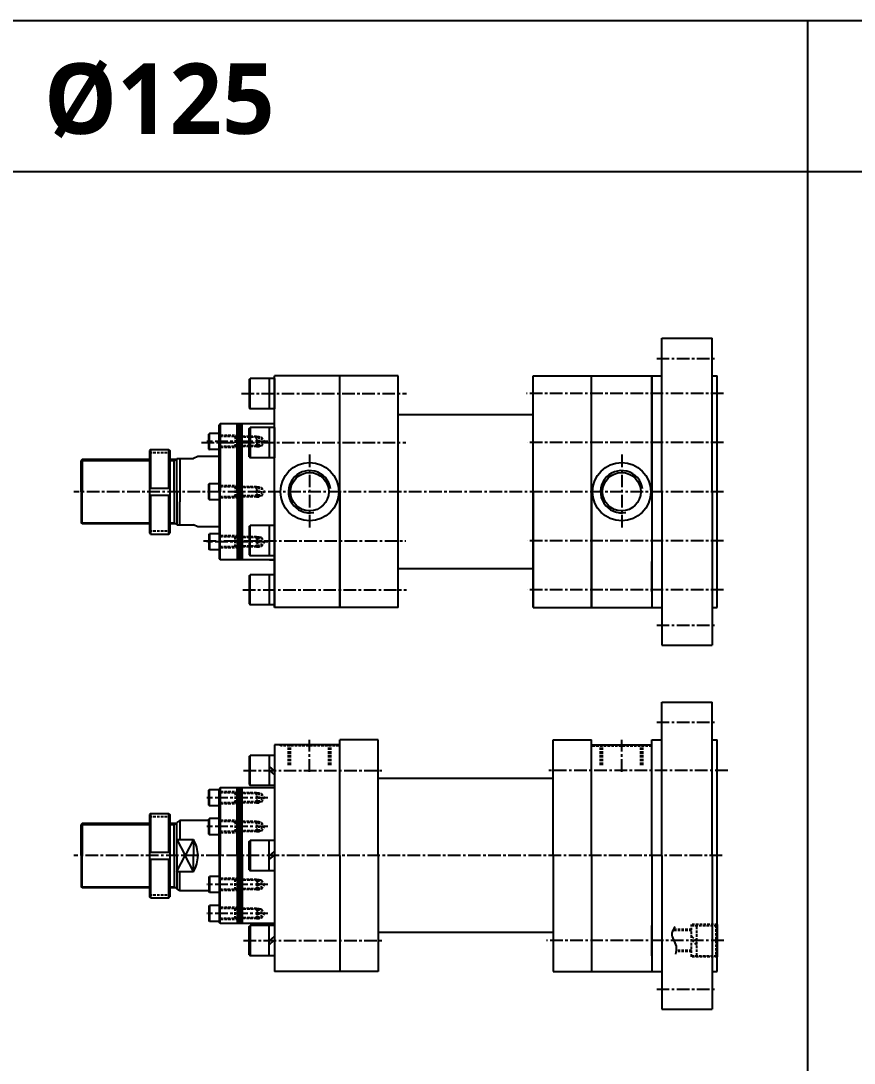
# Model space of a CAD drawing. Extents: x 0 to 8675, y 0 to 2968.
# Drawn here: x 4886 to 5714, y 1932 to 2968 of the extents above; entities that cross this region are included whole.
import ezdxf

# ---------------------------------------------------------------- set-up
doc = ezdxf.new("R2010")
doc.units = 0
doc.header["$LTSCALE"] = 5
doc.header["$MEASUREMENT"] = 0
doc.header["$PDMODE"] = 34
doc.linetypes.add('CENTERX2', pattern=[4, 2.5, -0.5, 0.5, -0.5])
doc.linetypes.add('HIDDENX2', pattern=[0.75, 0.5, -0.25])
doc.layers.get('0').update_dxf_attribs({"linetype": 'CONTINUOUS'})
doc.layers.get('Defpoints').update_dxf_attribs({"linetype": 'CONTINUOUS'})
for name, color, linetype in [('CEN', 1, 'CENTERX2'), ('DIM', 3, 'CONTINUOUS'), ('HID', 2, 'HIDDENX2'), ('ML', 3, 'CONTINUOUS'), ('테두리', 7, 'CONTINUOUS')]:
    doc.layers.add(name, color=color, linetype=linetype)
doc.styles.add('문자', font='romans.shx')

msp = doc.modelspace()

# ---------------------------------------------------------------- linework, layer by layer
for p, q in [((6960.8, 2967.8), (0, 2967.8)), ((6960.8, 2817.8), (0, 2817.8))]:
    msp.add_line(p, q)
at = {"layer": 'CEN'}
for p, q in [((5517.4, 2632.5), (5577, 2632.5)), ((5104.9, 2597.5), (5268.8, 2597.5)), ((5583.8, 2597.5), (5387.9, 2597.5)), ((5065.2, 2548.8), (5268.1, 2548.8)), ((5131.2, 2549.8), (5070.6, 2549.8)), ((5583.8, 2548.8), (5388.6, 2548.8)), ((5172.6, 2536.9), (5172.6, 2463.1)), ((5482.6, 2536.9), (5482.6, 2463.1)), ((5583.8, 2500), (4938.3, 2500)), ((5067.3, 2451.3), (5268.1, 2451.3)), ((5131.2, 2450.2), (5070.6, 2450.2)), ((5583.8, 2451.3), (5388.6, 2451.3)), ((5106.3, 2402.5), (5268.8, 2402.5)), ((5583.8, 2402.5), (5388.6, 2402.5)), ((5517.4, 2367.5), (5577, 2367.5)), ((5517.4, 2271), (5577, 2271)), ((5172.6, 2221.8), (5172.6, 2253.5)), ((5482.6, 2221.8), (5482.6, 2253.5)), ((5106.9, 2223), (5246.5, 2223)), ((5106.9, 2223), (5246.5, 2223)), ((5587.9, 2223), (5407.9, 2223)), ((5131.2, 2196), (5070.6, 2196)), ((5131.2, 2167.3), (5070.6, 2167.3)), ((5582.5, 2138.5), (4938.3, 2138.5)), ((5131.2, 2109.8), (5070.6, 2109.8)), ((5131.2, 2081), (5070.6, 2081)), ((5106.9, 2054.1), (5246.5, 2054.1)), ((5106.9, 2054.1), (5246.5, 2054.1)), ((5584, 2054.1), (5407.9, 2054.1)), ((5517.4, 2006), (5577, 2006))]:
    msp.add_line(p, q, dxfattribs=at)
at = {"layer": 'Defpoints', "color": 0, "linetype": 'ByBlock'}
for p in [(5577.6, 2253.5), (5083.6, 2206), (5040.6, 2105.5), (5083.6, 2071), (5577.6, 2023.5)]:
    msp.add_point(p, dxfattribs=at)
at = {"layer": 'DIM'}
msp.add_spline([(5535.6, 2067.6), (5532.5, 2061.1), (5536.6, 2048.6), (5536.1, 2040.6)], degree=3, dxfattribs=at)
at = {"layer": 'HID'}
for p, q in [((5105.6, 2555.8), (5082.6, 2555.8)), ((5119.9, 2554.8), (5082.6, 2554.8)), ((5098.6, 2554.1), (5097, 2554.8)), ((5098.6, 2554.8), (5098.6, 2544.8)), ((5120.6, 2554.1), (5098.6, 2554.1)), ((5119.9, 2554.8), (5122.1, 2554.8)), ((5119.9, 2554.8), (5120.6, 2554.1)), ((5119.9, 2544.8), (5119.9, 2554.8)), ((5120.6, 2554.1), (5124.7, 2554.1)), ((5120.6, 2545.6), (5120.6, 2554.1)), ((5122.1, 2554.8), (5123.5, 2554.1)), ((5122.1, 2554.8), (5122.1, 2544.8)), ((5124.7, 2554.1), (5127.8, 2549.8)), ((5124.7, 2554.1), (5124.7, 2545.6)), ((5124.7, 2545.6), (5127.8, 2549.8)), ((5013.6, 2539), (5033.6, 2539)), ((5119.9, 2544.8), (5082.6, 2544.8)), ((5105.6, 2543.8), (5082.6, 2543.8)), ((5098.6, 2545.6), (5097, 2544.8)), ((5120.6, 2545.6), (5098.6, 2545.6)), ((5120.6, 2545.6), (5119.9, 2544.8)), ((5119.9, 2544.8), (5122.1, 2544.8)), ((5124.7, 2545.6), (5120.6, 2545.6)), ((5122.1, 2544.8), (5123.5, 2545.6)), ((5105.6, 2506), (5082.6, 2506)), ((5119.9, 2505), (5082.6, 2505)), ((5098.6, 2504.3), (5097, 2505)), ((5098.6, 2495.8), (5097, 2495)), ((5098.6, 2505), (5098.6, 2495)), ((5120.6, 2504.3), (5098.6, 2504.3)), ((5120.6, 2495.8), (5098.6, 2495.8)), ((5119.9, 2505), (5122.1, 2505)), ((5119.9, 2505), (5120.6, 2504.3)), ((5119.9, 2495), (5119.9, 2505)), ((5120.6, 2495.8), (5119.9, 2495)), ((5120.6, 2504.3), (5124.7, 2504.3)), ((5120.6, 2495.8), (5120.6, 2504.3)), ((5124.7, 2495.8), (5120.6, 2495.8)), ((5122.1, 2505), (5123.5, 2504.3)), ((5122.1, 2505), (5122.1, 2495)), ((5122.1, 2495), (5123.5, 2495.8)), ((5124.7, 2504.3), (5127.8, 2500)), ((5124.7, 2504.3), (5124.7, 2495.8)), ((5124.7, 2495.8), (5127.8, 2500)), ((5119.9, 2495), (5082.6, 2495)), ((5105.6, 2494), (5082.6, 2494)), ((5119.9, 2495), (5122.1, 2495)), ((5013.6, 2461), (5033.6, 2461)), ((5105.6, 2456.2), (5082.6, 2456.2)), ((5119.9, 2455.2), (5082.6, 2455.2)), ((5098.6, 2454.5), (5097, 2455.2)), ((5098.6, 2445.2), (5098.6, 2455.2)), ((5120.6, 2454.5), (5098.6, 2454.5)), ((5119.9, 2455.2), (5122.1, 2455.2)), ((5120.6, 2454.5), (5119.9, 2455.2)), ((5119.9, 2455.2), (5119.9, 2445.2)), ((5124.7, 2454.5), (5120.6, 2454.5)), ((5120.6, 2454.5), (5120.6, 2446)), ((5122.1, 2455.2), (5123.5, 2454.5)), ((5122.1, 2445.2), (5122.1, 2455.2)), ((5124.7, 2454.5), (5127.8, 2450.2)), ((5124.7, 2446), (5124.7, 2454.5)), ((5119.9, 2445.2), (5082.6, 2445.2)), ((5105.6, 2444.2), (5082.6, 2444.2)), ((5098.6, 2446), (5097, 2445.2)), ((5120.6, 2446), (5098.6, 2446)), ((5119.9, 2445.2), (5120.6, 2446)), ((5119.9, 2445.2), (5122.1, 2445.2)), ((5120.6, 2446), (5124.7, 2446)), ((5122.1, 2445.2), (5123.5, 2446)), ((5124.7, 2446), (5127.8, 2450.2)), ((5143.6, 2247.5), (5143.6, 2248.5)), ((5201.6, 2247.5), (5143.6, 2247.5)), ((5151.7, 2228.5), (5151.7, 2247.5)), ((5153.6, 2228.5), (5153.6, 2247.5)), ((5191.6, 2228.5), (5191.6, 2247.5)), ((5193.6, 2228.5), (5193.6, 2247.5)), ((5201.6, 2247.5), (5201.6, 2248.5)), ((5453.6, 2247.5), (5453.6, 2248.5)), ((5453.6, 2247.5), (5511.6, 2247.5)), ((5461.7, 2228.5), (5461.7, 2247.5)), ((5463.6, 2228.5), (5463.6, 2247.5)), ((5501.6, 2228.5), (5501.6, 2247.5)), ((5503.6, 2228.5), (5503.6, 2247.5)), ((5511.6, 2247.5), (5511.6, 2248.5)), ((5511.6, 2247.5), (5511.6, 2248.5)), ((5105.6, 2202), (5082.6, 2202)), ((5119.9, 2201), (5082.6, 2201)), ((5098.6, 2200.3), (5097, 2201)), ((5098.6, 2201), (5098.6, 2191)), ((5120.6, 2200.3), (5098.6, 2200.3)), ((5119.9, 2191), (5119.9, 2201)), ((5119.9, 2201), (5120.6, 2200.3)), ((5119.9, 2201), (5122.1, 2201)), ((5120.6, 2200.3), (5124.7, 2200.3)), ((5120.6, 2191.8), (5120.6, 2200.3)), ((5122.1, 2201), (5123.5, 2200.3)), ((5122.1, 2201), (5122.1, 2191)), ((5124.7, 2200.3), (5127.8, 2196)), ((5124.7, 2200.3), (5124.7, 2191.8)), ((5124.7, 2191.8), (5127.8, 2196)), ((5119.9, 2191), (5082.6, 2191)), ((5105.6, 2190), (5082.6, 2190)), ((5098.6, 2191.8), (5097, 2191)), ((5120.6, 2191.8), (5098.6, 2191.8)), ((5120.6, 2191.8), (5119.9, 2191)), ((5119.9, 2191), (5122.1, 2191)), ((5124.7, 2191.8), (5120.6, 2191.8)), ((5122.1, 2191), (5123.5, 2191.8)), ((5013.6, 2177.5), (5033.6, 2177.5)), ((5105.6, 2173.3), (5082.6, 2173.3)), ((5119.9, 2172.3), (5082.6, 2172.3)), ((5098.6, 2171.5), (5097, 2172.3)), ((5098.6, 2172.3), (5098.6, 2162.3)), ((5120.6, 2171.5), (5098.6, 2171.5)), ((5119.9, 2162.3), (5119.9, 2172.3)), ((5119.9, 2172.3), (5120.6, 2171.5)), ((5119.9, 2172.3), (5122.1, 2172.3)), ((5120.6, 2163), (5120.6, 2171.5)), ((5120.6, 2171.5), (5124.7, 2171.5)), ((5122.1, 2172.3), (5122.1, 2162.3)), ((5122.1, 2172.3), (5123.5, 2171.5)), ((5124.7, 2171.5), (5124.7, 2163)), ((5124.7, 2171.5), (5127.8, 2167.3)), ((5124.7, 2163), (5127.8, 2167.3)), ((5119.9, 2162.3), (5082.6, 2162.3)), ((5105.6, 2161.3), (5082.6, 2161.3)), ((5098.6, 2163), (5097, 2162.3)), ((5120.6, 2163), (5098.6, 2163)), ((5120.6, 2163), (5119.9, 2162.3)), ((5119.9, 2162.3), (5122.1, 2162.3)), ((5124.7, 2163), (5120.6, 2163)), ((5122.1, 2162.3), (5123.5, 2163)), ((5105.6, 2115.8), (5082.6, 2115.8)), ((5119.9, 2114.8), (5082.6, 2114.8)), ((5098.6, 2114), (5097, 2114.8)), ((5098.6, 2104.8), (5098.6, 2114.8)), ((5120.6, 2114), (5098.6, 2114)), ((5119.9, 2114.8), (5119.9, 2104.8)), ((5120.6, 2114), (5119.9, 2114.8)), ((5119.9, 2114.8), (5122.1, 2114.8)), ((5120.6, 2114), (5120.6, 2105.5)), ((5124.7, 2114), (5120.6, 2114)), ((5122.1, 2114.8), (5123.5, 2114)), ((5122.1, 2104.8), (5122.1, 2114.8)), ((5124.7, 2114), (5127.8, 2109.8)), ((5124.7, 2105.5), (5124.7, 2114)), ((5119.9, 2104.8), (5082.6, 2104.8)), ((5105.6, 2103.8), (5082.6, 2103.8)), ((5098.6, 2105.5), (5097, 2104.8)), ((5120.6, 2105.5), (5098.6, 2105.5)), ((5119.9, 2104.8), (5120.6, 2105.5)), ((5119.9, 2104.8), (5122.1, 2104.8)), ((5120.6, 2105.5), (5124.7, 2105.5)), ((5122.1, 2104.8), (5123.5, 2105.5)), ((5124.7, 2105.5), (5127.8, 2109.8)), ((5013.6, 2099.5), (5033.6, 2099.5)), ((5105.6, 2087), (5082.6, 2087)), ((5119.9, 2086), (5082.6, 2086)), ((5098.6, 2085.3), (5097, 2086)), ((5098.6, 2076), (5098.6, 2086)), ((5120.6, 2085.3), (5098.6, 2085.3)), ((5119.9, 2086), (5122.1, 2086)), ((5120.6, 2085.3), (5119.9, 2086)), ((5119.9, 2086), (5119.9, 2076)), ((5120.6, 2085.3), (5120.6, 2076.8)), ((5124.7, 2085.3), (5120.6, 2085.3)), ((5122.1, 2076), (5122.1, 2086)), ((5122.1, 2086), (5123.5, 2085.3)), ((5124.7, 2085.3), (5127.8, 2081)), ((5124.7, 2076.8), (5124.7, 2085.3)), ((5119.9, 2076), (5082.6, 2076)), ((5105.6, 2075), (5082.6, 2075)), ((5098.6, 2076.8), (5097, 2076)), ((5120.6, 2076.8), (5098.6, 2076.8)), ((5119.9, 2076), (5120.6, 2076.8)), ((5119.9, 2076), (5122.1, 2076)), ((5120.6, 2076.8), (5124.7, 2076.8)), ((5122.1, 2076), (5123.5, 2076.8)), ((5124.7, 2076.8), (5127.8, 2081)), ((5552, 2064.1), (5533.5, 2064.1)), ((5552, 2065.1), (5534, 2065.1)), ((5552, 2038.1), (5552, 2070.1)), ((5577.6, 2070.1), (5552, 2070.1)), ((5552, 2069.1), (5576.1, 2069.1)), ((5557.1, 2039.1), (5557.1, 2069.1)), ((5576.1, 2069.1), (5576.1, 2039.1)), ((5577.1, 2068.1), (5576.1, 2069.1)), ((5577.1, 2040.1), (5577.1, 2068.1)), ((5557.1, 2053.5), (5552, 2058.1)), ((5557.1, 2050), (5552, 2054.7)), ((5552, 2043.1), (5536.5, 2043.1)), ((5552, 2044.1), (5536.7, 2044.1)), ((5577.1, 2040.1), (5576.1, 2039.1)), ((5552, 2039.1), (5576.1, 2039.1)), ((5577.6, 2038.1), (5552, 2038.1))]:
    msp.add_line(p, q, dxfattribs=at)
at = {"layer": 'ML'}
for p, q in [((5522.6, 2652.5), (5572.6, 2652.5)), ((5522.6, 2500), (5522.6, 2652.5)), ((5572.6, 2500), (5572.6, 2652.5)), ((5112.5, 2611.5), (5113.5, 2612.5)), ((5112.5, 2611.5), (5112.5, 2583.5)), ((5113.5, 2582.5), (5113.5, 2612.5)), ((5137.6, 2612.5), (5113.5, 2612.5)), ((5132.5, 2612.5), (5132.5, 2582.5)), ((5137.6, 2500), (5137.6, 2615)), ((5260.6, 2615), (5137.6, 2615)), ((5137.6, 2385), (5137.6, 2615)), ((5137.6, 2500), (5137.6, 2615)), ((5137.6, 2500), (5137.6, 2615)), ((5137.6, 2612.5), (5137.6, 2582.5)), ((5202.6, 2500), (5202.6, 2615)), ((5202.6, 2385), (5202.6, 2615)), ((5260.6, 2385), (5260.6, 2615)), ((5394.6, 2500), (5394.6, 2615)), ((5394.6, 2615), (5512.6, 2615)), ((5394.6, 2385), (5394.6, 2615)), ((5452.6, 2500), (5452.6, 2615)), ((5452.6, 2500), (5452.6, 2615)), ((5452.6, 2385), (5452.6, 2615)), ((5512.6, 2615), (5512.6, 2385)), ((5512.6, 2500), (5512.6, 2615)), ((5512.6, 2500), (5512.6, 2615)), ((5512.6, 2615), (5522.6, 2615)), ((5572.6, 2615), (5577.6, 2615)), ((5577.6, 2385), (5577.6, 2615)), ((5112.5, 2583.5), (5113.5, 2582.5)), ((5137.6, 2582.5), (5113.5, 2582.5)), ((5394.6, 2576.5), (5260.6, 2576.5)), ((5073.2, 2557.8), (5072.6, 2557.2)), ((5082.6, 2557.8), (5073.2, 2557.8)), ((5073.2, 2541.8), (5073.2, 2557.8)), ((5083.6, 2567.5), (5082.6, 2566.5)), ((5082.6, 2500), (5082.6, 2566.5)), ((5083.6, 2567.5), (5083.6, 2500)), ((5137.6, 2567.5), (5083.6, 2567.5)), ((5100.6, 2500), (5100.6, 2567.5)), ((5102.2, 2500), (5102.2, 2567.5)), ((5103.8, 2500), (5103.8, 2567.5)), ((5105.6, 2500), (5105.6, 2567.5)), ((5112.5, 2562.8), (5113.5, 2563.8)), ((5112.5, 2562.8), (5113.5, 2563.8)), ((5112.5, 2534.8), (5112.5, 2562.8)), ((5112.5, 2562.8), (5112.5, 2534.8)), ((5113.5, 2563.8), (5113.5, 2533.8)), ((5113.5, 2533.8), (5113.5, 2563.8)), ((5137.6, 2563.8), (5113.5, 2563.8)), ((5137.6, 2563.8), (5113.5, 2563.8)), ((5132.5, 2563.8), (5132.5, 2533.8)), ((5137.6, 2533.8), (5137.6, 2563.8)), ((5137.6, 2563.8), (5137.6, 2533.8)), ((5072.6, 2542.4), (5072.6, 2557.2)), ((5014.6, 2542), (5013.6, 2541)), ((5013.6, 2541), (5013.6, 2459)), ((5014.6, 2542), (5014.6, 2503.5)), ((5014.6, 2542), (5032.6, 2542)), ((5032.6, 2503.5), (5032.6, 2542)), ((5032.6, 2542), (5033.6, 2541)), ((5033.6, 2541), (5033.6, 2459)), ((5072.6, 2542.4), (5073.2, 2541.8)), ((5082.6, 2541.8), (5073.2, 2541.8)), ((4946.6, 2532), (4945.6, 2531)), ((4945.6, 2500), (4945.6, 2531)), ((5013.6, 2532), (4946.6, 2532)), ((4946.6, 2532), (4946.6, 2500)), ((5040.6, 2532), (5033.6, 2532)), ((5038.1, 2500), (5038.1, 2532)), ((5040.6, 2500), (5040.6, 2533)), ((5040.6, 2533), (5057.3, 2533)), ((5040.6, 2533), (5057.3, 2533)), ((5043.6, 2533), (5043.6, 2489.8)), ((5061.6, 2535), (5057.3, 2533)), ((5061.6, 2535), (5057.3, 2533)), ((5072.6, 2535), (5061.6, 2535)), ((5083.6, 2535), (5061.6, 2535)), ((5112.5, 2534.8), (5113.5, 2533.8)), ((5112.5, 2534.8), (5113.5, 2533.8)), ((5137.6, 2533.8), (5113.5, 2533.8)), ((5137.6, 2533.8), (5113.5, 2533.8)), ((5073.2, 2508), (5072.6, 2507.4)), ((5072.6, 2492.6), (5072.6, 2507.4)), ((5073.2, 2492), (5073.2, 2508)), ((5082.6, 2508), (5073.2, 2508)), ((4945.6, 2500), (4945.6, 2469)), ((4946.6, 2468), (4946.6, 2500)), ((5013.6, 2503.5), (5033.6, 2503.5)), ((5013.6, 2496.5), (5033.6, 2496.5)), ((5014.6, 2496.5), (5014.6, 2458)), ((5032.6, 2458), (5032.6, 2496.5)), ((5038.1, 2500), (5038.1, 2468)), ((5040.6, 2500), (5040.6, 2467)), ((5082.6, 2500), (5082.6, 2433.5)), ((5083.6, 2432.5), (5083.6, 2500)), ((5100.6, 2500), (5100.6, 2432.5)), ((5102.2, 2500), (5102.2, 2432.5)), ((5103.8, 2500), (5103.8, 2432.5)), ((5105.6, 2500), (5105.6, 2432.5)), ((5137.6, 2500), (5137.6, 2385)), ((5137.6, 2500), (5137.6, 2385)), ((5202.6, 2500), (5202.6, 2385)), ((5394.6, 2500), (5394.6, 2385)), ((5452.6, 2500), (5452.6, 2385)), ((5452.6, 2500), (5452.6, 2385)), ((5512.6, 2500), (5512.6, 2385)), ((5512.6, 2500), (5512.6, 2385)), ((5512.6, 2500), (5512.6, 2385)), ((5512.6, 2500), (5512.6, 2385)), ((5522.6, 2500), (5522.6, 2347.5)), ((5572.6, 2500), (5572.6, 2347.5)), ((5043.6, 2467), (5043.6, 2489.8)), ((5072.6, 2492.6), (5073.2, 2492)), ((5082.6, 2492), (5073.2, 2492)), ((4946.6, 2468), (4945.6, 2469)), ((5013.6, 2468), (4946.6, 2468)), ((5040.6, 2468), (5033.6, 2468)), ((5040.6, 2467), (5057.3, 2467)), ((5040.6, 2467), (5057.3, 2467)), ((5061.6, 2465), (5057.3, 2467)), ((5061.6, 2465), (5057.3, 2467)), ((5072.6, 2465), (5061.6, 2465)), ((5082.6, 2465), (5061.6, 2465)), ((5112.5, 2465.3), (5113.5, 2466.3)), ((5112.5, 2465.3), (5112.5, 2437.3)), ((5113.5, 2436.3), (5113.5, 2466.3)), ((5137.6, 2466.3), (5113.5, 2466.3)), ((5132.5, 2466.3), (5132.5, 2436.3)), ((5137.6, 2466.3), (5137.6, 2436.3)), ((5014.6, 2458), (5013.6, 2459)), ((5014.6, 2458), (5032.6, 2458)), ((5032.6, 2458), (5033.6, 2459)), ((5072.6, 2457.6), (5073.2, 2458.2)), ((5072.6, 2457.6), (5072.6, 2442.8)), ((5082.6, 2458.2), (5073.2, 2458.2)), ((5073.2, 2458.2), (5073.2, 2442.2)), ((5073.2, 2442.2), (5072.6, 2442.8)), ((5082.6, 2442.2), (5073.2, 2442.2)), ((5083.6, 2432.5), (5082.6, 2433.5)), ((5112.5, 2437.3), (5113.5, 2436.3)), ((5137.6, 2436.3), (5113.5, 2436.3)), ((5137.6, 2432.5), (5083.6, 2432.5)), ((5132.6, 2432.5), (5137.6, 2432.5)), ((5137.6, 2400.6), (5137.6, 2430.6)), ((5394.6, 2423.5), (5260.6, 2423.5)), ((5512.6, 2400.6), (5512.6, 2430.6)), ((5112.5, 2416.5), (5113.5, 2417.5)), ((5112.5, 2416.5), (5112.5, 2388.5)), ((5113.5, 2387.5), (5113.5, 2417.5)), ((5137.6, 2417.5), (5113.5, 2417.5)), ((5132.5, 2417.5), (5132.5, 2387.5)), ((5137.6, 2417.5), (5137.6, 2387.5)), ((5112.5, 2388.5), (5113.5, 2387.5)), ((5137.6, 2387.5), (5113.5, 2387.5)), ((5260.6, 2385), (5137.6, 2385)), ((5394.6, 2385), (5512.6, 2385)), ((5512.6, 2385), (5522.6, 2385)), ((5572.6, 2385), (5577.6, 2385)), ((5522.6, 2347.5), (5572.6, 2347.5)), ((5522.6, 2138.5), (5522.6, 2291)), ((5522.6, 2291), (5572.6, 2291)), ((5572.6, 2138.5), (5572.6, 2291)), ((5202.6, 2248.5), (5137.6, 2248.5)), ((5137.6, 2248.5), (5137.6, 2023.5)), ((5202.6, 2138.5), (5202.6, 2253.5)), ((5240.6, 2253.5), (5202.6, 2253.5)), ((5240.6, 2138.5), (5240.6, 2253.5)), ((5414.6, 2138.5), (5414.6, 2253.5)), ((5414.6, 2253.5), (5452.6, 2253.5)), ((5452.6, 2138.5), (5452.6, 2253.5)), ((5452.6, 2138.5), (5452.6, 2253.5)), ((5452.6, 2248.5), (5512.6, 2248.5)), ((5512.6, 2138.5), (5512.6, 2253.5)), ((5512.6, 2138.5), (5512.6, 2253.5)), ((5512.6, 2253.5), (5522.6, 2253.5)), ((5512.6, 2138.5), (5512.6, 2248.5)), ((5512.6, 2138.5), (5512.6, 2248.5)), ((5572.6, 2253.5), (5577.6, 2253.5)), ((5577.6, 2023.5), (5577.6, 2253.5)), ((5112.5, 2237), (5113.5, 2238)), ((5112.5, 2237), (5112.5, 2209)), ((5113.5, 2208), (5113.5, 2238)), ((5137.6, 2238), (5113.5, 2238)), ((5132.5, 2238), (5132.5, 2208)), ((5132.5, 2227), (5137.6, 2222.4)), ((5132.5, 2223.5), (5137.6, 2218.9)), ((5083.6, 2206), (5082.6, 2205)), ((5083.6, 2206), (5083.6, 2138.5)), ((5137.6, 2206), (5083.6, 2206)), ((5100.6, 2138.5), (5100.6, 2206)), ((5102.2, 2138.5), (5102.2, 2206)), ((5103.8, 2138.5), (5103.8, 2206)), ((5105.6, 2138.5), (5105.6, 2206)), ((5112.5, 2209), (5113.5, 2208)), ((5137.6, 2208), (5113.5, 2208)), ((5414.6, 2215), (5240.6, 2215)), ((5073.2, 2204), (5072.6, 2203.4)), ((5072.6, 2188.6), (5072.6, 2203.4)), ((5073.2, 2188), (5073.2, 2204)), ((5082.6, 2204), (5073.2, 2204)), ((5082.6, 2138.5), (5082.6, 2205)), ((5072.6, 2188.6), (5073.2, 2188)), ((5082.6, 2188), (5073.2, 2188)), ((5014.6, 2180.5), (5013.6, 2179.5)), ((5013.6, 2179.5), (5013.6, 2097.5)), ((5014.6, 2180.5), (5032.6, 2180.5)), ((5014.6, 2180.5), (5014.6, 2142)), ((5032.6, 2180.5), (5033.6, 2179.5)), ((5032.6, 2142), (5032.6, 2180.5)), ((5033.6, 2179.5), (5033.6, 2097.5)), ((5073.2, 2175.3), (5072.6, 2174.7)), ((5072.6, 2159.9), (5072.6, 2174.7)), ((5073.2, 2159.3), (5073.2, 2175.3)), ((5082.6, 2175.3), (5073.2, 2175.3)), ((4946.6, 2170.5), (4945.6, 2169.5)), ((4945.6, 2138.5), (4945.6, 2169.5)), ((4946.6, 2170.5), (4946.6, 2138.5)), ((5013.6, 2170.5), (4946.6, 2170.5)), ((5040.6, 2170.5), (5033.6, 2170.5)), ((5038.1, 2138.5), (5038.1, 2170.5)), ((5043.6, 2173.5), (5040.6, 2171.5)), ((5040.6, 2138.5), (5040.6, 2171.5)), ((5072.6, 2173.5), (5043.6, 2173.5)), ((5043.6, 2173.5), (5043.6, 2154.5)), ((5040.6, 2154.5), (5057.3, 2154.5)), ((5057.3, 2154.5), (5057.3, 2138.5)), ((5057.3, 2154.5), (5057.3, 2138.5)), ((5072.6, 2159.9), (5073.2, 2159.3)), ((5082.6, 2159.3), (5073.2, 2159.3)), ((5112.5, 2152.5), (5113.5, 2153.5)), ((5112.5, 2124.5), (5112.5, 2152.5)), ((5137.6, 2153.5), (5113.5, 2153.5)), ((5113.5, 2153.5), (5113.5, 2123.5)), ((5132.5, 2123.5), (5132.5, 2153.5)), ((4945.6, 2138.5), (4945.6, 2107.5)), ((4946.6, 2106.5), (4946.6, 2138.5)), ((5013.6, 2142), (5033.6, 2142)), ((5013.6, 2135), (5033.6, 2135)), ((5014.6, 2135), (5014.6, 2096.5)), ((5032.6, 2096.5), (5032.6, 2135)), ((5038.1, 2138.5), (5038.1, 2106.5)), ((5040.6, 2138.5), (5040.6, 2105.5)), ((5057.3, 2122.6), (5057.3, 2138.5)), ((5057.3, 2122.6), (5057.3, 2138.5)), ((5082.6, 2138.5), (5082.6, 2072)), ((5083.6, 2071), (5083.6, 2138.5)), ((5100.6, 2138.5), (5100.6, 2071)), ((5102.2, 2138.5), (5102.2, 2071)), ((5103.8, 2138.5), (5103.8, 2071)), ((5105.6, 2138.5), (5105.6, 2071)), ((5132.5, 2138), (5137.6, 2142.6)), ((5132.5, 2134.5), (5137.6, 2139.1)), ((5202.6, 2138.5), (5202.6, 2023.5)), ((5240.6, 2138.5), (5240.6, 2023.5)), ((5414.6, 2138.5), (5414.6, 2023.5)), ((5414.6, 2138.5), (5414.6, 2023.5)), ((5452.6, 2138.5), (5452.6, 2023.5)), ((5452.6, 2138.5), (5452.6, 2023.5)), ((5512.6, 2138.5), (5512.6, 2023.5)), ((5512.6, 2138.5), (5512.6, 2023.5)), ((5512.6, 2138.5), (5512.6, 2023.5)), ((5512.6, 2138.5), (5512.6, 2023.5)), ((5512.6, 2138.5), (5512.6, 2023.5)), ((5512.6, 2138.5), (5512.6, 2023.5)), ((5512.6, 2138.5), (5512.6, 2023.5)), ((5522.6, 2138.5), (5522.6, 1986)), ((5572.6, 2138.5), (5572.6, 1986)), ((5112.5, 2124.5), (5113.5, 2123.5)), ((5137.6, 2123.5), (5113.5, 2123.5)), ((5040.6, 2122.6), (5057.3, 2122.6)), ((5043.6, 2103.5), (5043.6, 2122.6)), ((5072.6, 2117.2), (5073.2, 2117.8)), ((5072.6, 2117.2), (5072.6, 2102.4)), ((5073.2, 2117.8), (5073.2, 2101.8)), ((5082.6, 2117.8), (5073.2, 2117.8)), ((4946.6, 2106.5), (4945.6, 2107.5)), ((5013.6, 2106.5), (4946.6, 2106.5)), ((5040.6, 2106.5), (5033.6, 2106.5)), ((5043.6, 2103.5), (5040.6, 2105.5)), ((5072.6, 2103.5), (5043.6, 2103.5)), ((5073.2, 2101.8), (5072.6, 2102.4)), ((5014.6, 2096.5), (5013.6, 2097.5)), ((5014.6, 2096.5), (5032.6, 2096.5)), ((5032.6, 2096.5), (5033.6, 2097.5)), ((5082.6, 2101.8), (5073.2, 2101.8)), ((5072.6, 2088.4), (5073.2, 2089)), ((5072.6, 2088.4), (5072.6, 2073.6)), ((5082.6, 2089), (5073.2, 2089)), ((5073.2, 2089), (5073.2, 2073)), ((5073.2, 2073), (5072.6, 2073.6)), ((5082.6, 2073), (5073.2, 2073)), ((5083.6, 2071), (5082.6, 2072)), ((5137.6, 2071), (5083.6, 2071)), ((5112.5, 2068.1), (5113.5, 2069.1)), ((5112.5, 2040.1), (5112.5, 2068.1)), ((5113.5, 2069.1), (5113.5, 2039.1)), ((5137.6, 2069.1), (5113.5, 2069.1)), ((5132.5, 2039.1), (5132.5, 2069.1)), ((5414.6, 2062), (5240.6, 2062)), ((5512.6, 2039.1), (5512.6, 2069.1)), ((5577.6, 2070.1), (5577.6, 2038.1)), ((5132.5, 2053.5), (5137.6, 2058.1)), ((5132.5, 2050), (5137.6, 2054.7)), ((5112.5, 2040.1), (5113.5, 2039.1)), ((5137.6, 2039.1), (5113.5, 2039.1)), ((5240.6, 2023.5), (5137.6, 2023.5)), ((5414.6, 2023.5), (5512.6, 2023.5)), ((5512.6, 2023.5), (5522.6, 2023.5)), ((5572.6, 2023.5), (5577.6, 2023.5)), ((5522.6, 1986), (5572.6, 1986))]:
    msp.add_line(p, q, dxfattribs=at)
for centre, radius in [((5172.6, 2500), 29), ((5482.6, 2500), 29), ((5172.6, 2500), 19), ((5482.6, 2500), 19)]:
    msp.add_circle(centre, radius, dxfattribs=at)
for start, end in [(0, 29.7744), (0, 29.7744), (330.2256, 0), (330.2256, 0)]:
    msp.add_arc((5029.4, 2138.5), 32.1, start, end, dxfattribs=at)
at = {"layer": '테두리'}
for p, q in [((5667.6, 1902.7), (5667.6, 2967.8)), ((4945.6, 2531), (5013.6, 2531)), ((5033.6, 2531), (5038.1, 2531)), ((5038.1, 2531), (5039.9, 2532)), ((4945.6, 2469), (5013.6, 2469)), ((5033.6, 2469), (5038.1, 2469)), ((5038.1, 2469), (5039.9, 2468)), ((5038.1, 2469), (5039.9, 2468)), ((4945.6, 2169.5), (5013.6, 2169.5)), ((5033.6, 2169.5), (5038.1, 2169.5)), ((5038.1, 2169.5), (5039.9, 2170.5)), ((5040.6, 2154.5), (5049, 2138.5)), ((5057.3, 2154.5), (5049, 2138.5)), ((5040.6, 2122.6), (5049, 2138.5)), ((5057.3, 2122.6), (5049, 2138.5)), ((4945.6, 2107.5), (5013.6, 2107.5)), ((5033.6, 2107.5), (5038.1, 2107.5)), ((5038.1, 2107.5), (5039.9, 2106.5))]:
    msp.add_line(p, q, dxfattribs=at)
for centre in [(5172.6, 2500), (5482.6, 2500)]:
    msp.add_arc(centre, 21, 7.5121, 281.2307, dxfattribs=at)

# ---------------------------------------------------------------- texts
at = {"insert": (4908.8, 2925.5), "char_height": 70, "attachment_point": 1, "style": '문자'}
msp.add_mtext_dynamic_manual_height_columns('{\\fMalgun Gothic|b1|i0|c129|p50;%%C125}', width=124.533, gutter_width=16, heights=[-75.6], dxfattribs=at)

doc.saveas('drawing.dxf')
